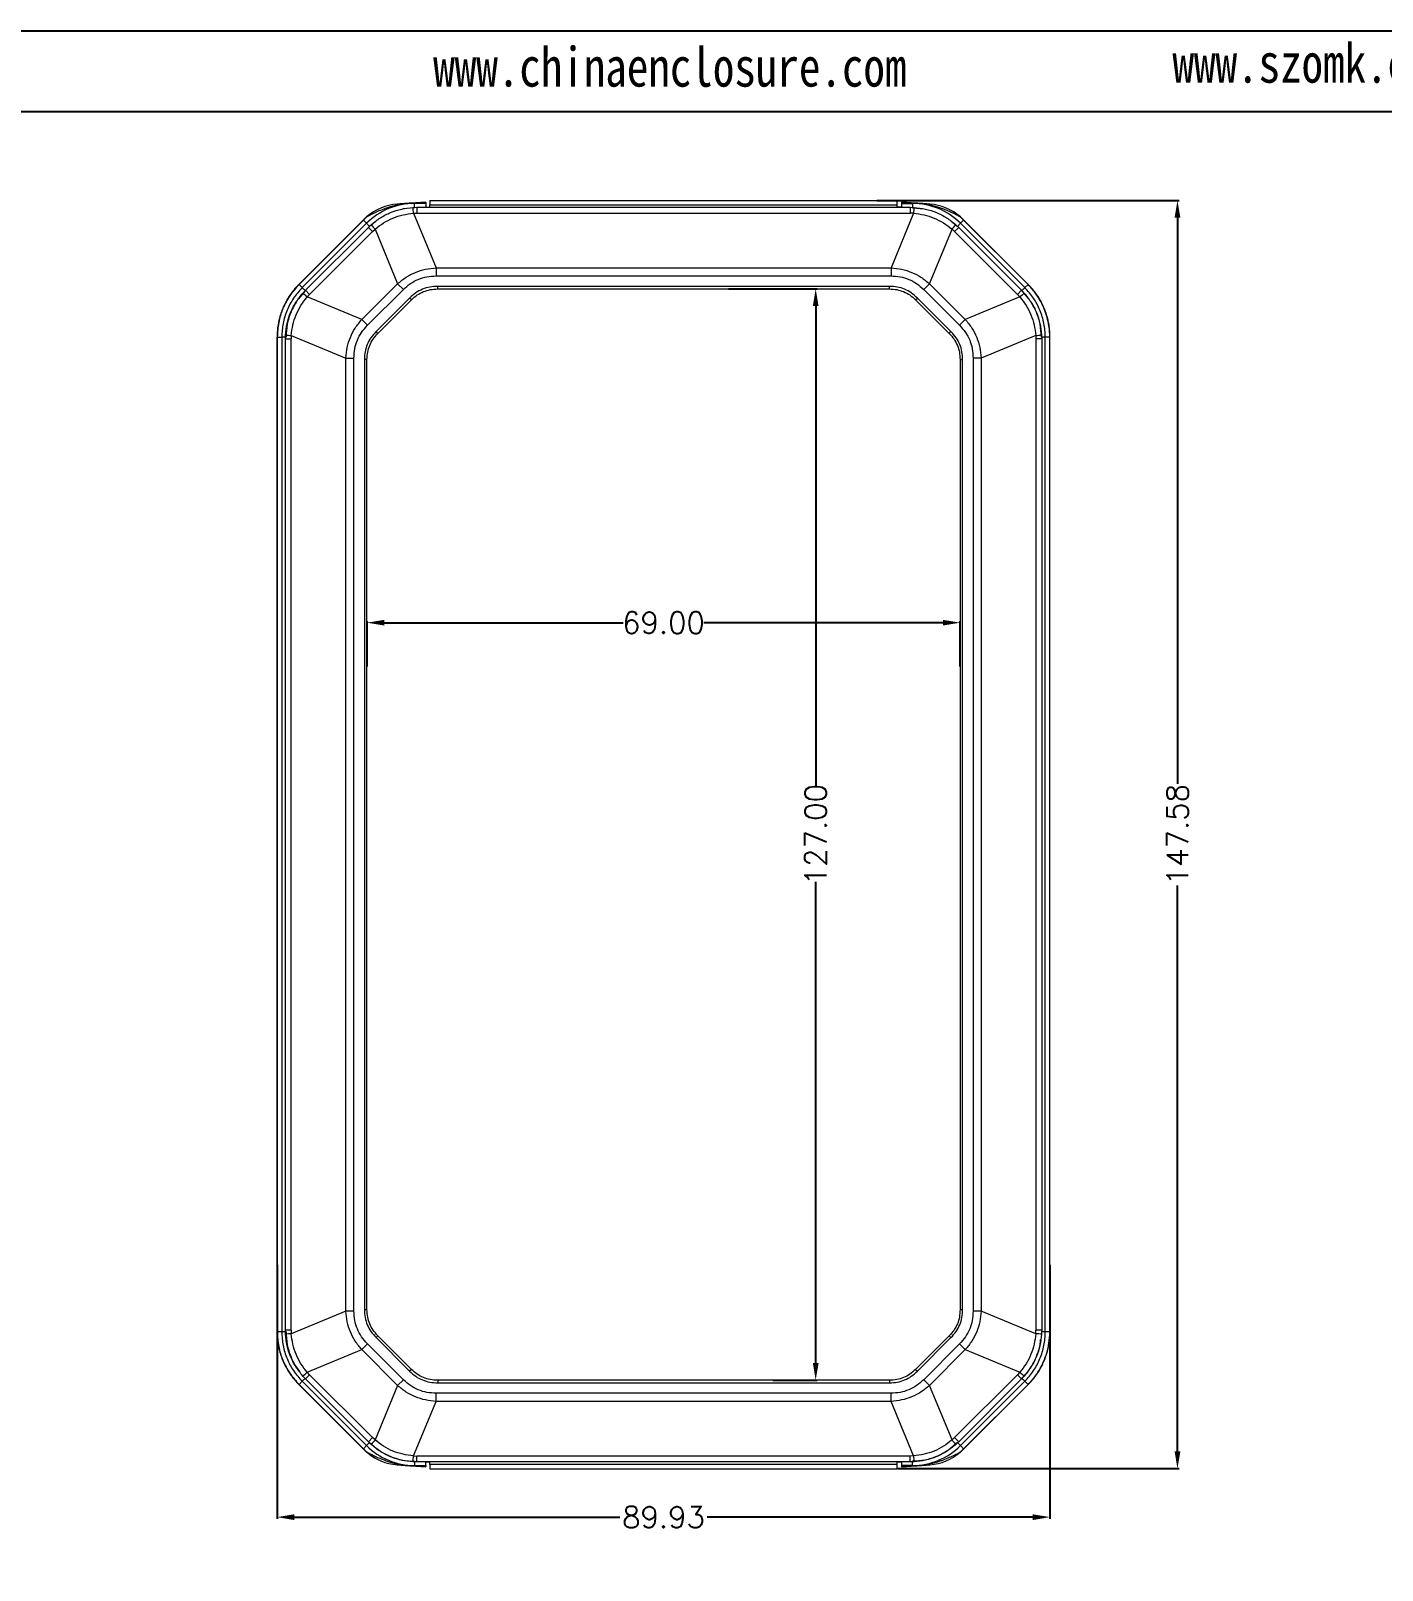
# Model space of a CAD drawing. Header units: inches. Extents: x 1127 to 4647, y 569 to 968.
# Drawn here: x 1284.3 to 1441.5, y 788.9 to 968 of the extents above; entities that cross this region are included whole.
import ezdxf

# ---------------------------------------------------------------- set-up
doc = ezdxf.new("R2010")
doc.units = ezdxf.units.IN
doc.layers.add('文字', color=81, linetype='Continuous')
doc.styles.get("Standard").update_dxf_attribs({"font": 'txt', "bigfont": 'gbcbig.shx'})
doc.styles.add('宋体', font='', dxfattribs={"width": 0.8, "height": 3.5})
doc.styles.get('宋体').set_extended_font_data('SimSun')
doc.dimstyles.new('2', dxfattribs={"dimtxt": 1.5, "dimasz": 0.6, "dimexe": 0.18, "dimexo": 0.0625, "dimgap": 0.09, "dimtad": 0, "dimtih": 1, "dimtoh": 1, "dimzin": 0, "dimdsep": 46, "dimtxsty": 'Standard', "dimcen": 0, "dimadec": 0, "dimazin": 2, "dimtfac": 1, "dimtofl": 0, "dimtmove": 0, "dimatfit": 3, "dimfxl": 1, "dimtolj": 1, "dimtzin": 0, "dimarcsym": 0})
doc.dimstyles.new('2.5', dxfattribs={"dimtxt": 2.5, "dimasz": 2, "dimexe": 0.18, "dimexo": 0.0625, "dimgap": 0.09, "dimtad": 0, "dimzin": 0, "dimdsep": 46, "dimtxsty": 'Standard', "dimcen": 2, "dimadec": 0, "dimazin": 0, "dimtfac": 1, "dimtofl": 0, "dimtmove": 0, "dimatfit": 3, "dimfxl": 1, "dimtolj": 1, "dimtzin": 0, "dimarcsym": 0})

# ---------------------------------------------------------------- blocks, each defined once
blk = doc.blocks.new('*D193')
at = {"color": 0, "lineweight": -2}
for p, q in [((1312.95, 824.39), (1312.95, 794.85)), ((1402.87, 824.39), (1402.87, 794.85)), ((1314.95, 795.03), (1352.82, 795.03)), ((1400.87, 795.03), (1363, 795.03))]:
    blk.add_line(p, q, dxfattribs=at)
at = {"color": 0}
for points in [[(1314.95, 795.36), (1314.95, 794.69), (1312.95, 795.03)], [(1400.87, 795.36), (1400.87, 794.69), (1402.87, 795.03)]]:
    blk.add_solid(points, dxfattribs=at)
at = {"layer": 'Defpoints', "color": 0}
for p in [(1312.95, 824.45), (1402.87, 824.45), (1402.87, 795.03)]:
    blk.add_point(p, dxfattribs=at)
at = {"color": 0, "insert": (1357.91, 795.03), "char_height": 2.5, "attachment_point": 5}
blk.add_mtext('\\A1;89.93', dxfattribs=at)
blk = doc.blocks.new('*D194')
at = {"color": 0, "lineweight": -2}
for p, q in [((1382.71, 948.25), (1417.88, 948.25)), ((1417.7, 946.25), (1417.7, 880.38)), ((1417.7, 802.67), (1417.7, 868.54)), ((3414.42, 798.63), (3414.42, 801.19)), ((3414.42, 801.19), (3415.02, 801.19)), ((1385.15, 800.67), (1417.88, 800.67)), ((3409.68, 798.63), (3414.6, 798.63)), ((3414.42, 795.73), (3414.42, 798.03)), ((3409.68, 795.13), (3414.6, 795.13))]:
    blk.add_line(p, q, dxfattribs=at)
at = {"color": 0}
for points in [[(1417.37, 946.25), (1418.04, 946.25), (1417.7, 948.25)], [(1417.37, 802.67), (1418.04, 802.67), (1417.7, 800.67)], [(3414.32, 798.03), (3414.52, 798.03), (3414.42, 798.63)], [(3414.32, 795.73), (3414.52, 795.73), (3414.42, 795.13)]]:
    blk.add_solid(points, dxfattribs=at)
at = {"layer": 'Defpoints', "color": 0}
for p in [(1382.65, 948.25), (1417.7, 948.25), (1385.09, 800.67), (3409.62, 798.63), (3414.42, 798.63), (3409.62, 795.13)]:
    blk.add_point(p, dxfattribs=at)
at = {"color": 0, "insert": (1417.7, 874.46), "char_height": 2.5, "attachment_point": 5, "rotation": 90}
blk.add_mtext('\\A1;147.58', dxfattribs=at)
at = {"color": 0, "insert": (3417.24, 801.19), "char_height": 1.5, "attachment_point": 5}
blk.add_mtext('\\A1;3.50', dxfattribs=at)
blk = doc.blocks.new('*D195')
at = {"color": 0, "lineweight": -2}
for p, q in [((1323.41, 894.02), (1323.41, 899.3)), ((1325.41, 899.12), (1353.23, 899.12)), ((1390.41, 899.12), (1362.58, 899.12)), ((1392.41, 894.02), (1392.41, 899.3)), ((3408.02, 801.03), (3405.67, 801.03)), ((3408.62, 798.23), (3408.62, 801.21)), ((3409.62, 798.23), (3409.62, 801.21)), ((3410.22, 801.03), (3410.82, 801.03))]:
    blk.add_line(p, q, dxfattribs=at)
at = {"color": 0}
for points in [[(1325.41, 899.45), (1325.41, 898.79), (1323.41, 899.12)], [(1390.41, 899.45), (1390.41, 898.79), (1392.41, 899.12)], [(3408.02, 801.13), (3408.02, 800.93), (3408.62, 801.03)], [(3410.22, 801.13), (3410.22, 800.93), (3409.62, 801.03)]]:
    blk.add_solid(points, dxfattribs=at)
at = {"layer": 'Defpoints', "color": 0}
for p in [(1323.41, 899.12), (1323.41, 893.96), (1392.41, 893.96), (3408.62, 801.03), (3408.62, 798.17), (3409.62, 798.17)]:
    blk.add_point(p, dxfattribs=at)
at = {"color": 0, "attachment_point": 5}
for s, insert, char_height in [('\\A1;69.00', (1357.91, 899.12), 2.5), ('\\A1;1.00', (3403.83, 801.03), 1.5)]:
    blk.add_mtext(s, dxfattribs=dict(at, insert=insert, char_height=char_height))
blk = doc.blocks.new('*D196')
at = {"color": 0, "lineweight": -2}
for p, q in [((1365.45, 937.96), (1375.79, 937.96)), ((1375.61, 935.96), (1375.61, 879.97)), ((1375.61, 812.96), (1375.61, 868.95)), ((1370.62, 810.96), (1375.79, 810.96)), ((3449.12, 789.48), (3495.25, 789.48)), ((3495.07, 788.88), (3495.07, 779.92)), ((3495.07, 769.29), (3495.07, 778.24)), ((3453.64, 768.69), (3495.25, 768.69))]:
    blk.add_line(p, q, dxfattribs=at)
at = {"color": 0}
for points in [[(1375.28, 935.96), (1375.95, 935.96), (1375.61, 937.96)], [(1375.28, 812.96), (1375.95, 812.96), (1375.61, 810.96)], [(3494.97, 788.88), (3495.17, 788.88), (3495.07, 789.48)], [(3494.97, 769.29), (3495.17, 769.29), (3495.07, 768.69)]]:
    blk.add_solid(points, dxfattribs=at)
at = {"layer": 'Defpoints', "color": 0}
for p in [(1365.39, 937.96), (1370.56, 810.96), (1375.61, 810.96), (3449.06, 789.48), (3453.58, 768.69), (3495.07, 768.69)]:
    blk.add_point(p, dxfattribs=at)
at = {"color": 0, "insert": (1375.61, 874.46), "char_height": 2.5, "attachment_point": 5, "rotation": 90}
blk.add_mtext('\\A1;127.00', dxfattribs=at)
at = {"color": 0, "insert": (3495.07, 779.08), "char_height": 1.5, "attachment_point": 5}
blk.add_mtext('\\A1;20.79', dxfattribs=at)

msp = doc.modelspace()

# ---------------------------------------------------------------- linework, layer by layer
for p, q in [((1127.067, 968.002), (1685.775, 968.002)), ((1141.525, 958.597), (1676.369, 958.597))]:
    msp.add_line(p, q)
at = {"color": 7, "linetype": 'Continuous', "lineweight": 15}
for p, q in [((1330.238, 948.059), (1328.519, 947.938)), ((1328.938, 947.936), (1330.238, 948.027)), ((1328.938, 947.908), (1328.938, 947.936)), ((1328.938, 947.41), (1328.938, 947.908)), ((1330.238, 947.908), (1328.938, 947.908)), ((1330.238, 948.027), (1330.238, 948.059)), ((1330.238, 948.027), (1330.238, 947.908)), ((1330.238, 947.908), (1330.238, 947.458)), ((1330.723, 948.25), (1385.092, 948.25)), ((1330.723, 948.25), (1330.723, 947.75)), ((1330.723, 947.458), (1330.723, 947.75)), ((1330.723, 947.75), (1385.092, 947.75)), ((1385.092, 947.75), (1385.092, 948.25)), ((1385.092, 947.458), (1385.092, 947.75)), ((1387.296, 947.938), (1385.577, 948.059)), ((1385.577, 948.059), (1385.577, 948.027)), ((1385.577, 948.027), (1386.877, 947.936)), ((1385.577, 948.027), (1385.577, 947.908)), ((1385.577, 947.908), (1385.577, 947.458)), ((1385.577, 947.908), (1386.877, 947.908)), ((1386.877, 947.908), (1386.877, 947.936)), ((1386.877, 947.908), (1386.877, 947.41)), ((1322.973, 945.98), (1315.484, 938.491)), ((1315.502, 938.478), (1322.989, 945.964)), ((1322.989, 945.964), (1323.357, 945.596)), ((1323.776, 946.654), (1323.351, 946.336)), ((1328.758, 947.445), (1329.221, 947.458)), ((1328.816, 946.763), (1329.221, 946.775)), ((1328.816, 946.763), (1331.443, 940.42)), ((1329.221, 947.458), (1329.221, 946.775)), ((1329.221, 947.458), (1386.594, 947.458)), ((1329.221, 946.775), (1386.594, 946.775)), ((1330.238, 947.479), (1330.723, 947.479)), ((1387, 946.763), (1384.373, 940.42)), ((1385.577, 947.479), (1385.092, 947.479)), ((1386.594, 947.458), (1387.058, 947.445)), ((1386.594, 947.458), (1386.594, 946.775)), ((1387, 946.763), (1386.594, 946.775)), ((1392.826, 945.964), (1392.458, 945.596)), ((1400.313, 938.478), (1392.826, 945.964)), ((1400.331, 938.491), (1392.842, 945.98)), ((1323.357, 945.596), (1315.87, 938.11)), ((1323.565, 945.115), (1316.251, 937.802)), ((1316.734, 937.318), (1324.048, 944.632)), ((1323.71, 945.244), (1323.357, 945.596)), ((1323.565, 945.115), (1323.902, 945.434)), ((1323.565, 945.115), (1324.048, 944.632)), ((1324.048, 944.632), (1324.343, 944.911)), ((1324.343, 944.911), (1326.971, 938.568)), ((1388.845, 938.568), (1391.472, 944.911)), ((1391.472, 944.911), (1391.767, 944.632)), ((1392.251, 945.115), (1391.767, 944.632)), ((1391.767, 944.632), (1399.081, 937.318)), ((1391.913, 945.434), (1392.251, 945.115)), ((1392.458, 945.596), (1392.106, 945.244)), ((1399.565, 937.802), (1392.251, 945.115)), ((1399.945, 938.11), (1392.458, 945.596)), ((1331.443, 940.42), (1384.373, 940.42)), ((1331.443, 940.42), (1331.443, 939.472)), ((1331.443, 939.472), (1384.373, 939.472)), ((1384.373, 940.42), (1384.373, 939.472)), ((1315.87, 938.11), (1315.502, 938.478)), ((1315.932, 937.464), (1316.251, 937.802)), ((1316.251, 937.802), (1316.734, 937.318)), ((1316.456, 937.023), (1316.734, 937.318)), ((1322.798, 934.396), (1316.456, 937.023)), ((1326.971, 938.568), (1322.798, 934.396)), ((1323.469, 933.725), (1327.641, 937.897)), ((1326.971, 938.568), (1327.641, 937.897)), ((1331.634, 937.958), (1331.634, 938.258)), ((1384.181, 938.258), (1331.634, 938.258)), ((1331.634, 937.958), (1384.181, 937.958)), ((1384.181, 937.958), (1384.181, 938.258)), ((1388.845, 938.568), (1388.174, 937.897)), ((1388.174, 937.897), (1392.346, 933.725)), ((1393.017, 934.396), (1388.845, 938.568)), ((1399.36, 937.023), (1393.017, 934.396)), ((1399.565, 937.802), (1399.081, 937.318)), ((1399.081, 937.318), (1399.36, 937.023)), ((1399.565, 937.802), (1399.883, 937.464)), ((1400.313, 938.478), (1399.945, 938.11)), ((1328.364, 936.904), (1324.462, 933.002)), ((1324.674, 932.79), (1328.576, 936.692)), ((1328.576, 936.692), (1328.364, 936.904)), ((1387.239, 936.692), (1387.451, 936.904)), ((1387.239, 936.692), (1391.141, 932.79)), ((1391.353, 933.002), (1387.451, 936.904)), ((1322.798, 934.396), (1323.469, 933.725)), ((1393.017, 934.396), (1392.346, 933.725)), ((1312.945, 932.361), (1312.945, 816.586)), ((1312.968, 932.358), (1313.488, 932.358)), ((1312.968, 816.589), (1312.968, 932.358)), ((1313.488, 932.358), (1313.488, 816.589)), ((1313.908, 932.145), (1313.921, 932.609)), ((1313.908, 932.145), (1314.591, 932.145)), ((1313.908, 816.772), (1313.908, 932.145)), ((1314.603, 932.551), (1314.591, 932.145)), ((1314.591, 816.772), (1314.591, 932.145)), ((1314.603, 932.551), (1320.946, 929.923)), ((1324.674, 932.79), (1324.462, 933.002)), ((1391.141, 932.79), (1391.353, 933.002)), ((1401.212, 932.551), (1394.87, 929.923)), ((1401.212, 932.551), (1401.224, 932.145)), ((1401.224, 932.145), (1401.224, 816.772)), ((1401.908, 932.145), (1401.224, 932.145)), ((1401.894, 932.609), (1401.908, 932.145)), ((1401.908, 932.145), (1401.908, 816.772)), ((1402.327, 816.589), (1402.327, 932.358)), ((1402.848, 932.358), (1402.327, 932.358)), ((1402.848, 816.589), (1402.848, 932.358)), ((1402.87, 816.586), (1402.87, 932.361)), ((1320.946, 818.994), (1320.946, 929.923)), ((1320.946, 929.923), (1321.895, 929.923)), ((1321.895, 818.994), (1321.895, 929.923)), ((1393.921, 929.923), (1393.921, 818.994)), ((1394.87, 929.923), (1393.921, 929.923)), ((1394.87, 929.923), (1394.87, 818.994)), ((1323.408, 929.732), (1323.108, 929.732)), ((1323.108, 929.732), (1323.108, 819.185)), ((1323.408, 819.185), (1323.408, 929.732)), ((1392.408, 929.732), (1392.708, 929.732)), ((1392.408, 929.732), (1392.408, 819.185)), ((1392.708, 819.185), (1392.708, 929.732)), ((1320.946, 818.994), (1314.603, 816.366)), ((1321.895, 818.994), (1320.946, 818.994)), ((1323.108, 819.185), (1323.408, 819.185)), ((1392.408, 819.185), (1392.708, 819.185)), ((1394.87, 818.994), (1393.921, 818.994)), ((1401.212, 816.366), (1394.87, 818.994)), ((1313.488, 816.589), (1312.968, 816.589)), ((1313.921, 816.308), (1313.908, 816.772)), ((1314.591, 816.772), (1313.908, 816.772)), ((1314.591, 816.772), (1314.603, 816.366)), ((1322.798, 814.521), (1323.469, 815.192)), ((1327.641, 811.02), (1323.469, 815.192)), ((1324.674, 816.127), (1324.462, 815.915)), ((1324.462, 815.915), (1328.364, 812.013)), ((1328.576, 812.225), (1324.674, 816.127)), ((1391.141, 816.127), (1387.239, 812.225)), ((1387.451, 812.013), (1391.353, 815.915)), ((1392.346, 815.192), (1388.174, 811.02)), ((1391.141, 816.127), (1391.353, 815.915)), ((1393.017, 814.521), (1392.346, 815.192)), ((1401.212, 816.366), (1401.224, 816.772)), ((1401.908, 816.772), (1401.224, 816.772)), ((1401.908, 816.772), (1401.894, 816.308)), ((1402.848, 816.589), (1402.327, 816.589)), ((1316.456, 811.894), (1322.798, 814.521)), ((1322.798, 814.521), (1326.971, 810.349)), ((1388.845, 810.349), (1393.017, 814.521)), ((1393.017, 814.521), (1399.36, 811.894)), ((1316.251, 811.115), (1316.734, 811.599)), ((1316.734, 811.599), (1316.456, 811.894)), ((1324.048, 804.285), (1316.734, 811.599)), ((1328.576, 812.225), (1328.364, 812.013)), ((1387.239, 812.225), (1387.451, 812.013)), ((1399.081, 811.599), (1391.767, 804.285)), ((1399.36, 811.894), (1399.081, 811.599)), ((1399.565, 811.115), (1399.081, 811.599)), ((1315.485, 810.455), (1322.973, 802.967)), ((1315.502, 810.469), (1315.87, 810.837)), ((1322.989, 802.983), (1315.502, 810.469)), ((1315.87, 810.837), (1323.357, 803.351)), ((1316.251, 811.115), (1315.932, 811.453)), ((1316.251, 811.115), (1323.565, 803.802)), ((1326.971, 810.349), (1324.343, 804.006)), ((1326.971, 810.349), (1327.641, 811.02)), ((1331.634, 810.958), (1331.634, 810.658)), ((1384.181, 810.958), (1331.634, 810.958)), ((1331.634, 810.658), (1384.181, 810.658)), ((1384.181, 810.958), (1384.181, 810.658)), ((1388.845, 810.349), (1388.174, 811.02)), ((1391.472, 804.006), (1388.845, 810.349)), ((1392.251, 803.802), (1399.565, 811.115)), ((1392.458, 803.351), (1399.945, 810.837)), ((1392.826, 802.983), (1400.313, 810.469)), ((1392.842, 802.967), (1400.33, 810.455)), ((1399.883, 811.453), (1399.565, 811.115)), ((1400.313, 810.469), (1399.945, 810.837)), ((1328.816, 802.154), (1331.443, 808.497)), ((1384.373, 809.445), (1331.443, 809.445)), ((1331.443, 808.497), (1331.443, 809.445)), ((1384.373, 808.497), (1331.443, 808.497)), ((1384.373, 808.497), (1384.373, 809.445)), ((1387, 802.154), (1384.373, 808.497)), ((1323.357, 803.351), (1322.989, 802.983)), ((1323.71, 803.703), (1323.357, 803.351)), ((1323.565, 803.802), (1324.048, 804.285)), ((1323.902, 803.483), (1323.565, 803.802)), ((1324.343, 804.006), (1324.048, 804.285)), ((1391.767, 804.285), (1391.472, 804.006)), ((1392.251, 803.802), (1391.767, 804.285)), ((1392.251, 803.802), (1391.913, 803.483)), ((1392.04, 802.293), (1392.464, 802.611)), ((1392.458, 803.351), (1392.106, 803.703)), ((1392.826, 802.983), (1392.458, 803.351)), ((1328.519, 801.009), (1330.238, 800.888)), ((1329.221, 801.458), (1328.758, 801.472)), ((1328.816, 802.154), (1329.221, 802.142)), ((1328.938, 801.039), (1330.238, 801.039)), ((1328.938, 801.011), (1328.938, 801.039)), ((1330.238, 800.92), (1328.938, 801.011)), ((1386.594, 802.142), (1329.221, 802.142)), ((1329.221, 801.458), (1329.221, 802.142)), ((1386.594, 801.458), (1329.221, 801.458)), ((1330.238, 801.039), (1330.238, 801.458)), ((1330.723, 801.438), (1330.238, 801.438)), ((1330.238, 801.039), (1330.238, 800.92)), ((1330.238, 800.888), (1330.238, 800.92)), ((1330.723, 801.167), (1330.723, 801.458)), ((1385.092, 801.167), (1330.723, 801.167)), ((1385.092, 801.167), (1385.092, 801.458)), ((1385.577, 801.438), (1385.092, 801.438)), ((1385.577, 801.458), (1385.577, 801.039)), ((1386.877, 801.039), (1385.577, 801.039)), ((1385.577, 801.039), (1385.577, 800.92)), ((1386.877, 801.011), (1385.577, 800.92)), ((1385.577, 800.888), (1387.296, 801.009)), ((1385.577, 800.92), (1385.577, 800.888)), ((1387, 802.154), (1386.594, 802.142)), ((1386.594, 801.458), (1386.594, 802.142)), ((1387.058, 801.472), (1386.594, 801.458)), ((1386.877, 801.011), (1386.877, 801.039)), ((1330.723, 800.667), (1385.092, 800.667))]:
    msp.add_line(p, q, dxfattribs=at)
at = {"color": 8, "linetype": 'Continuous', "lineweight": 15}
for p, q in [((1322.989, 945.964), (1322.973, 945.98)), ((1328.938, 947.41), (1327.582, 947.277)), ((1386.877, 947.41), (1388.234, 947.277)), ((1392.842, 945.98), (1392.826, 945.964)), ((1324.342, 945.764), (1323.71, 945.244)), ((1391.473, 945.764), (1392.106, 945.244)), ((1316.223, 937.757), (1315.398, 936.752)), ((1315.502, 938.478), (1315.502, 938.478)), ((1399.593, 937.757), (1400.417, 936.752)), ((1400.313, 938.478), (1400.313, 938.478)), ((1315.502, 810.469), (1315.502, 810.469)), ((1400.313, 810.469), (1400.313, 810.469)), ((1322.989, 802.983), (1322.973, 802.967)), ((1323.71, 803.703), (1324.759, 802.84)), ((1392.106, 803.703), (1391.057, 802.84)), ((1392.842, 802.967), (1392.826, 802.983)), ((1328.938, 801.465), (1328.938, 801.039)), ((1386.877, 801.039), (1386.877, 801.466))]:
    msp.add_line(p, q, dxfattribs=at)
at = {"color": 7, "linetype": 'Continuous', "lineweight": 15}
for centre, radius, start, end in [((1328.938, 940.015), 7.893, 90, 135), ((1327.331, 941.915), 5.926, 94.02279, 131.75712), ((1328.714, 945.147), 2.798, 85.41107, 93.98976), ((1387.101, 945.147), 2.798, 86.01024, 94.58893), ((1386.877, 940.015), 7.893, 45, 90), ((1388.484, 941.915), 5.926, 48.24288, 85.97721), ((1328.938, 940.015), 8.436, 131.30309, 135), ((1328.938, 940.015), 8.413, 131.30385, 135), ((1321.153, 946.455), 7.668, 2.30075, 7.41719), ((1394.662, 946.455), 7.668, 172.58281, 177.69925), ((1386.877, 940.015), 8.413, 45, 48.69615), ((1386.877, 940.015), 8.436, 45, 48.69704), ((1329.979, 950.111), 7.668, 217.58281, 222.69925), ((1385.836, 950.111), 7.668, 317.30075, 322.41719), ((1311.255, 931.387), 7.668, 47.30075, 52.41719), ((1404.56, 931.387), 7.668, 127.58281, 132.69925), ((1314.911, 940.213), 7.668, 262.58281, 267.69925), ((1400.904, 940.213), 7.668, 272.30075, 277.41719), ((1314.911, 808.704), 7.668, 92.30075, 97.41719), ((1400.904, 808.704), 7.668, 82.58281, 87.69925), ((1311.255, 817.53), 7.668, 307.58281, 312.69925), ((1404.56, 817.53), 7.668, 227.30075, 232.41719), ((1328.938, 808.932), 8.436, 225, 228.69268), ((1328.938, 808.932), 8.413, 225, 228.69615), ((1328.938, 808.932), 7.893, 225, 270), ((1327.331, 807.032), 5.926, 228.24288, 265.97721), ((1329.979, 798.806), 7.668, 137.30075, 142.41719), ((1386.877, 808.932), 7.893, 270, 315), ((1388.484, 807.032), 5.926, 274.02279, 311.75712), ((1385.836, 798.806), 7.668, 37.58281, 42.69925), ((1386.877, 808.932), 8.413, 311.30385, 315), ((1386.877, 808.932), 8.436, 311.30771, 315), ((1328.714, 803.8), 2.798, 266.01024, 274.58893), ((1321.153, 802.462), 7.668, 352.58281, 357.69925), ((1387.101, 803.8), 2.798, 265.41107, 273.98976), ((1394.662, 802.462), 7.668, 182.30075, 187.41719)]:
    msp.add_arc(centre, radius, start, end, dxfattribs=at)
for points, knots in [([(1328.938, 947.936), (1328.744, 947.93), (1328.347, 947.917), (1327.818, 947.862), (1327.376, 947.795), (1327.02, 947.728), (1326.653, 947.647), (1326.278, 947.551), (1325.893, 947.436), (1325.521, 947.312), (1325.015, 947.124), (1324.447, 946.879), (1323.865, 946.595), (1323.548, 946.424), (1323.385, 946.336)], [0, 0, 0, 0, 0.0615701, 0.1263463, 0.1680608, 0.2101434, 0.2532677, 0.3089795, 0.3690168, 0.433954, 0.504244, 0.6650235, 0.8279379, 1, 1, 1, 1]), ([(1328.519, 947.938), (1328.506, 947.937), (1328.479, 947.936), (1328.43, 947.932), (1328.379, 947.929), (1328.311, 947.924), (1328.234, 947.918), (1328.136, 947.912), (1328.05, 947.906), (1327.965, 947.9), (1327.897, 947.895), (1327.84, 947.891), (1327.788, 947.887), (1327.713, 947.882), (1327.62, 947.876), (1327.51, 947.868), (1327.375, 947.858), (1327.225, 947.848), (1327.065, 947.837), (1326.966, 947.83), (1326.916, 947.826)], [0, 0, 0, 0, 0.0072834, 0.01443189, 0.02143667, 0.02875067, 0.0443755, 0.05919905, 0.09252522, 0.12934944, 0.15995698, 0.18690376, 0.21641992, 0.24851886, 0.32100328, 0.40451865, 0.49910444, 0.66179776, 0.82525114, 1, 1, 1, 1]), ([(1392.431, 946.336), (1392.307, 946.403), (1392.073, 946.53), (1391.66, 946.737), (1391.198, 946.954), (1390.697, 947.164), (1390.198, 947.347), (1389.696, 947.507), (1389.165, 947.649), (1388.611, 947.767), (1388.05, 947.856), (1387.461, 947.917), (1387.069, 947.93), (1386.877, 947.936)], [0, 0, 0, 0, 0.13193941, 0.24888333, 0.37791168, 0.49764704, 0.58404985, 0.66722419, 0.74897921, 0.81298698, 0.87516548, 0.93901016, 1, 1, 1, 1]), ([(1388.9, 947.826), (1388.752, 947.837), (1388.531, 947.852), (1388.158, 947.878), (1387.909, 947.896), (1387.726, 947.908), (1387.608, 947.917), (1387.513, 947.923), (1387.465, 947.927), (1387.43, 947.929), (1387.396, 947.931), (1387.348, 947.935), (1387.317, 947.937), (1387.296, 947.938)], [0, 0, 0, 0, 0.50009256, 0.75013849, 0.87518714, 0.92380701, 0.95681475, 0.96854307, 0.97363249, 0.97846402, 0.98328732, 0.98835327, 1, 1, 1, 1]), ([(1323.902, 945.434), (1324.25, 945.715), (1324.945, 946.276), (1326.148, 946.879), (1327.424, 947.303), (1328.313, 947.398), (1328.758, 947.445)], [0, 0, 0, 0, 0.25000896, 0.5, 0.74999104, 1, 1, 1, 1]), ([(1324.343, 944.911), (1324.666, 945.165), (1325.311, 945.675), (1326.418, 946.225), (1327.591, 946.619), (1328.407, 946.715), (1328.816, 946.763)], [0, 0, 0, 0, 0.2501467, 0.4999999, 0.749858, 1, 1, 1, 1]), ([(1387, 946.763), (1387.408, 946.715), (1388.225, 946.619), (1389.397, 946.225), (1390.504, 945.675), (1391.149, 945.165), (1391.472, 944.911)], [0, 0, 0, 0, 0.2501467, 0.4999999, 0.749858, 1, 1, 1, 1]), ([(1387.058, 947.445), (1387.502, 947.398), (1388.391, 947.303), (1389.668, 946.879), (1390.87, 946.276), (1391.566, 945.715), (1391.913, 945.434)], [0, 0, 0, 0, 0.250009, 0.5, 0.749991, 1, 1, 1, 1]), ([(1392.464, 946.336), (1392.213, 946.543), (1391.785, 946.897), (1391.285, 947.136), (1391.078, 947.234)], [0, 0, 0, 0, 0.5873706, 1, 1, 1, 1]), ([(1326.971, 938.568), (1327.293, 938.834), (1327.928, 939.36), (1329.03, 939.922), (1330.206, 940.303), (1331.027, 940.381), (1331.443, 940.42)], [0, 0, 0, 0, 0.2533706, 0.5, 0.7466294, 1, 1, 1, 1]), ([(1327.641, 937.897), (1327.908, 938.138), (1328.431, 938.612), (1329.367, 939.106), (1330.378, 939.419), (1331.084, 939.454), (1331.443, 939.472)], [0, 0, 0, 0, 0.2545846, 0.4999988, 0.7453505, 1, 1, 1, 1]), ([(1384.373, 940.42), (1384.789, 940.381), (1385.61, 940.303), (1386.786, 939.922), (1387.887, 939.36), (1388.523, 938.834), (1388.845, 938.568)], [0, 0, 0, 0, 0.2533706, 0.5, 0.7466294, 1, 1, 1, 1]), ([(1384.373, 939.472), (1384.732, 939.454), (1385.437, 939.419), (1386.448, 939.107), (1387.384, 938.612), (1387.907, 938.138), (1388.174, 937.897)], [0, 0, 0, 0, 0.2545846, 0.4999988, 0.7453505, 1, 1, 1, 1]), ([(1315.489, 938.496), (1315.488, 938.495), (1315.485, 938.492), (1315.271, 938.277), (1314.916, 937.886), (1314.499, 937.326), (1314.207, 936.873), (1313.997, 936.506), (1313.843, 936.207), (1313.683, 935.866), (1313.485, 935.393), (1313.244, 934.675), (1313.069, 933.898), (1312.982, 933.222), (1312.954, 932.803), (1312.947, 932.562), (1312.946, 932.437), (1312.945, 932.382), (1312.945, 932.363), (1312.945, 932.358), (1312.945, 932.356), (1312.945, 932.355), (1312.945, 932.355)], [0, 0, 0, 0, 0.0002205, 0.0020107, 0.133314, 0.2321122, 0.3090597, 0.3701667, 0.4179547, 0.4572025, 0.5357455, 0.6433683, 0.7898064, 0.8856148, 0.9425883, 0.97473, 0.9915333, 0.9974082, 0.9991914, 0.9997272, 0.9998977, 1, 1, 1, 1]), ([(1315.502, 938.478), (1315.123, 938.053), (1314.366, 937.207), (1313.583, 935.688), (1313.063, 934.059), (1312.999, 932.926), (1312.968, 932.358)], [0, 0, 0, 0, 0.2506193, 0.5000335, 0.7494337, 1, 1, 1, 1]), ([(1315.87, 938.109), (1315.515, 937.71), (1314.807, 936.914), (1314.069, 935.489), (1313.578, 933.959), (1313.518, 932.893), (1313.488, 932.358)], [0, 0, 0, 0, 0.2505485, 0.4996113, 0.7487913, 1, 1, 1, 1]), ([(1313.921, 932.609), (1313.968, 933.053), (1314.063, 933.942), (1314.487, 935.219), (1315.09, 936.421), (1315.652, 937.116), (1315.932, 937.464)], [0, 0, 0, 0, 0.250009, 0.5, 0.749991, 1, 1, 1, 1]), ([(1314.603, 932.551), (1314.651, 932.959), (1314.747, 933.775), (1315.141, 934.948), (1315.691, 936.055), (1316.201, 936.7), (1316.456, 937.023)], [0, 0, 0, 0, 0.2501467, 0.4999999, 0.749858, 1, 1, 1, 1]), ([(1331.634, 938.258), (1331.323, 938.243), (1330.716, 938.214), (1329.846, 937.949), (1329.044, 937.522), (1328.594, 937.114), (1328.364, 936.904)], [0, 0, 0, 0, 0.25608583, 0.50047972, 0.74364768, 1, 1, 1, 1]), ([(1328.576, 936.692), (1328.794, 936.89), (1329.215, 937.273), (1329.962, 937.67), (1330.771, 937.917), (1331.339, 937.944), (1331.634, 937.958)], [0, 0, 0, 0, 0.2595684, 0.5, 0.7404316, 1, 1, 1, 1]), ([(1387.451, 936.904), (1387.221, 937.113), (1386.771, 937.522), (1385.969, 937.95), (1385.099, 938.215), (1384.493, 938.244), (1384.181, 938.258)], [0, 0, 0, 0, 0.25608583, 0.50047972, 0.74364768, 1, 1, 1, 1]), ([(1384.181, 937.958), (1384.476, 937.944), (1385.044, 937.917), (1385.853, 937.67), (1386.6, 937.273), (1387.021, 936.89), (1387.239, 936.692)], [0, 0, 0, 0, 0.2595684, 0.5, 0.7404316, 1, 1, 1, 1]), ([(1399.36, 937.023), (1399.615, 936.7), (1400.124, 936.055), (1400.675, 934.948), (1401.068, 933.775), (1401.164, 932.959), (1401.212, 932.551)], [0, 0, 0, 0, 0.2501467, 0.4999999, 0.749858, 1, 1, 1, 1]), ([(1399.883, 937.464), (1400.164, 937.116), (1400.725, 936.421), (1401.329, 935.219), (1401.752, 933.942), (1401.847, 933.053), (1401.894, 932.609)], [0, 0, 0, 0, 0.25000896, 0.5, 0.74999104, 1, 1, 1, 1]), ([(1402.327, 932.358), (1402.297, 932.893), (1402.238, 933.959), (1401.747, 935.489), (1401.008, 936.914), (1400.3, 937.71), (1399.945, 938.109)], [0, 0, 0, 0, 0.2512086, 0.5003879, 0.7494521, 1, 1, 1, 1]), ([(1402.848, 932.358), (1402.845, 932.539), (1402.837, 932.98), (1402.75, 933.755), (1402.561, 934.638), (1402.245, 935.579), (1401.801, 936.529), (1401.175, 937.538), (1400.611, 938.153), (1400.313, 938.478)], [0, 0, 0, 0, 0.0799946, 0.1946248, 0.343698, 0.4781488, 0.6321055, 0.8058457, 1, 1, 1, 1]), ([(1402.87, 932.355), (1402.87, 932.355), (1402.87, 932.36), (1402.869, 932.66), (1402.844, 933.185), (1402.744, 933.875), (1402.63, 934.404), (1402.519, 934.814), (1402.416, 935.136), (1402.288, 935.491), (1402.093, 935.964), (1401.837, 936.48), (1401.545, 936.975), (1401.241, 937.433), (1400.918, 937.851), (1400.64, 938.17), (1400.473, 938.347), (1400.385, 938.437), (1400.346, 938.476), (1400.333, 938.49), (1400.329, 938.494), (1400.327, 938.495), (1400.327, 938.496)], [0, 0, 0, 0, 0.0002174, 0.0019915, 0.1321083, 0.2309405, 0.3084344, 0.3698471, 0.4177581, 0.4570809, 0.5356687, 0.6429921, 0.7098544, 0.7885355, 0.8845608, 0.9421071, 0.9745321, 0.9914642, 0.997384, 0.9991822, 0.9997234, 1, 1, 1, 1]), ([(1320.946, 929.923), (1320.985, 930.34), (1321.063, 931.161), (1321.444, 932.337), (1322.007, 933.438), (1322.532, 934.074), (1322.798, 934.396)], [0, 0, 0, 0, 0.25337057, 0.5, 0.74662943, 1, 1, 1, 1]), ([(1321.895, 929.923), (1321.912, 930.283), (1321.947, 930.988), (1322.26, 931.999), (1322.754, 932.935), (1323.228, 933.458), (1323.469, 933.725)], [0, 0, 0, 0, 0.2545846, 0.4999988, 0.7453505, 1, 1, 1, 1]), ([(1392.346, 933.725), (1392.588, 933.458), (1393.061, 932.935), (1393.556, 931.999), (1393.868, 930.988), (1393.903, 930.283), (1393.921, 929.923)], [0, 0, 0, 0, 0.2545846, 0.4999988, 0.7453505, 1, 1, 1, 1]), ([(1393.017, 934.396), (1393.283, 934.074), (1393.809, 933.438), (1394.371, 932.337), (1394.752, 931.161), (1394.83, 930.34), (1394.87, 929.923)], [0, 0, 0, 0, 0.2533706, 0.5, 0.7466294, 1, 1, 1, 1]), ([(1324.462, 933.002), (1324.253, 932.772), (1323.844, 932.321), (1323.417, 931.519), (1323.151, 930.65), (1323.123, 930.043), (1323.108, 929.732)], [0, 0, 0, 0, 0.2560858, 0.5004797, 0.7436477, 1, 1, 1, 1]), ([(1323.408, 929.732), (1323.422, 930.027), (1323.449, 930.595), (1323.696, 931.404), (1324.093, 932.151), (1324.476, 932.572), (1324.674, 932.79)], [0, 0, 0, 0, 0.2595684, 0.5, 0.7404316, 1, 1, 1, 1]), ([(1391.141, 932.79), (1391.34, 932.572), (1391.722, 932.151), (1392.12, 931.404), (1392.367, 930.595), (1392.394, 930.027), (1392.408, 929.732)], [0, 0, 0, 0, 0.25956841, 0.5, 0.74043159, 1, 1, 1, 1]), ([(1392.708, 929.732), (1392.693, 930.043), (1392.663, 930.651), (1392.399, 931.52), (1391.971, 932.322), (1391.563, 932.772), (1391.353, 933.002)], [0, 0, 0, 0, 0.25608583, 0.50047972, 0.74364768, 1, 1, 1, 1]), ([(1322.798, 814.521), (1322.532, 814.843), (1322.007, 815.479), (1321.444, 816.58), (1321.063, 817.756), (1320.985, 818.577), (1320.946, 818.994)], [0, 0, 0, 0, 0.25337057, 0.5, 0.74662943, 1, 1, 1, 1]), ([(1323.469, 815.192), (1323.228, 815.459), (1322.754, 815.982), (1322.26, 816.918), (1321.947, 817.929), (1321.912, 818.634), (1321.895, 818.994)], [0, 0, 0, 0, 0.2545846, 0.4999988, 0.7453505, 1, 1, 1, 1]), ([(1323.108, 819.185), (1323.123, 818.874), (1323.152, 818.266), (1323.417, 817.397), (1323.844, 816.595), (1324.253, 816.145), (1324.462, 815.915)], [0, 0, 0, 0, 0.2560858, 0.5004797, 0.7436477, 1, 1, 1, 1]), ([(1324.674, 816.127), (1324.476, 816.345), (1324.093, 816.766), (1323.696, 817.513), (1323.449, 818.322), (1323.422, 818.89), (1323.408, 819.185)], [0, 0, 0, 0, 0.25956841, 0.5, 0.74043159, 1, 1, 1, 1]), ([(1392.408, 819.185), (1392.394, 818.89), (1392.367, 818.322), (1392.12, 817.513), (1391.722, 816.766), (1391.34, 816.345), (1391.141, 816.127)], [0, 0, 0, 0, 0.2595684, 0.5, 0.7404316, 1, 1, 1, 1]), ([(1391.353, 815.915), (1391.562, 816.145), (1391.971, 816.596), (1392.399, 817.398), (1392.664, 818.267), (1392.693, 818.874), (1392.708, 819.185)], [0, 0, 0, 0, 0.2560858, 0.5004797, 0.7436477, 1, 1, 1, 1]), ([(1393.921, 818.994), (1393.903, 818.634), (1393.868, 817.929), (1393.556, 816.918), (1393.062, 815.982), (1392.588, 815.459), (1392.346, 815.192)], [0, 0, 0, 0, 0.2545846, 0.4999988, 0.7453505, 1, 1, 1, 1]), ([(1394.87, 818.994), (1394.83, 818.577), (1394.752, 817.756), (1394.371, 816.58), (1393.809, 815.479), (1393.283, 814.843), (1393.017, 814.521)], [0, 0, 0, 0, 0.2533706, 0.5, 0.7466294, 1, 1, 1, 1]), ([(1312.945, 816.592), (1312.945, 816.592), (1312.945, 816.587), (1312.946, 816.285), (1312.972, 815.759), (1313.072, 815.069), (1313.185, 814.543), (1313.296, 814.136), (1313.398, 813.815), (1313.526, 813.461), (1313.72, 812.986), (1314.057, 812.308), (1314.483, 811.633), (1314.9, 811.093), (1315.177, 810.775), (1315.343, 810.599), (1315.43, 810.51), (1315.469, 810.47), (1315.483, 810.457), (1315.487, 810.453), (1315.488, 810.452), (1315.489, 810.451)], [0, 0, 0, 0, 0.0002178, 0.0019982, 0.1328908, 0.2315259, 0.3083772, 0.369392, 0.41707, 0.4563143, 0.5349538, 0.6426423, 0.7892194, 0.8852262, 0.9423679, 0.9746323, 0.9914964, 0.9973929, 0.9991845, 0.999724, 1, 1, 1, 1]), ([(1312.968, 816.589), (1312.999, 816.021), (1313.063, 814.887), (1313.583, 813.259), (1314.367, 811.74), (1315.123, 810.894), (1315.502, 810.469)], [0, 0, 0, 0, 0.25061339, 0.50002711, 0.74942821, 1, 1, 1, 1]), ([(1313.488, 816.589), (1313.518, 816.054), (1313.578, 814.989), (1314.068, 813.46), (1314.806, 812.034), (1315.515, 811.237), (1315.87, 810.837)], [0, 0, 0, 0, 0.2509882, 0.5001035, 0.7492371, 1, 1, 1, 1]), ([(1315.932, 811.453), (1315.652, 811.801), (1315.09, 812.496), (1314.487, 813.698), (1314.063, 814.975), (1313.968, 815.864), (1313.921, 816.308)], [0, 0, 0, 0, 0.250009, 0.5, 0.749991, 1, 1, 1, 1]), ([(1316.456, 811.894), (1316.201, 812.217), (1315.691, 812.862), (1315.141, 813.969), (1314.747, 815.142), (1314.651, 815.958), (1314.603, 816.366)], [0, 0, 0, 0, 0.2501467, 0.4999999, 0.749858, 1, 1, 1, 1]), ([(1401.212, 816.366), (1401.164, 815.958), (1401.068, 815.142), (1400.675, 813.969), (1400.124, 812.862), (1399.615, 812.217), (1399.36, 811.894)], [0, 0, 0, 0, 0.2501467, 0.4999999, 0.749858, 1, 1, 1, 1]), ([(1401.894, 816.308), (1401.847, 815.864), (1401.752, 814.975), (1401.329, 813.698), (1400.725, 812.496), (1400.164, 811.801), (1399.883, 811.453)], [0, 0, 0, 0, 0.250009, 0.5, 0.749991, 1, 1, 1, 1]), ([(1399.945, 810.837), (1400.301, 811.237), (1401.009, 812.034), (1401.747, 813.46), (1402.238, 814.989), (1402.297, 816.054), (1402.327, 816.589)], [0, 0, 0, 0, 0.2507626, 0.4998945, 0.7490107, 1, 1, 1, 1]), ([(1400.313, 810.469), (1400.44, 810.601), (1400.748, 810.919), (1401.235, 811.531), (1401.726, 812.291), (1402.168, 813.18), (1402.524, 814.164), (1402.793, 815.318), (1402.829, 816.15), (1402.848, 816.589)], [0, 0, 0, 0, 0.0806249, 0.19563, 0.344826, 0.4792058, 0.6329523, 0.8063422, 1, 1, 1, 1]), ([(1400.327, 810.451), (1400.327, 810.452), (1400.33, 810.455), (1400.543, 810.669), (1400.897, 811.059), (1401.315, 811.619), (1401.608, 812.074), (1401.82, 812.443), (1401.974, 812.744), (1402.135, 813.086), (1402.332, 813.558), (1402.515, 814.103), (1402.658, 814.66), (1402.766, 815.198), (1402.833, 815.721), (1402.861, 816.142), (1402.869, 816.384), (1402.87, 816.509), (1402.87, 816.565), (1402.87, 816.584), (1402.87, 816.589), (1402.87, 816.591), (1402.87, 816.592), (1402.87, 816.592)], [0, 0, 0, 0, 0.00022, 0.0020031, 0.1325092, 0.2315286, 0.3091219, 0.3706254, 0.4186455, 0.4579715, 0.536458, 0.6437133, 0.7105262, 0.7891249, 0.8849732, 0.9423447, 0.9746381, 0.9915042, 0.9974003, 0.9991894, 0.9997268, 0.9998976, 1, 1, 1, 1]), ([(1328.364, 812.013), (1328.594, 811.804), (1329.045, 811.395), (1329.847, 810.967), (1330.716, 810.702), (1331.323, 810.673), (1331.634, 810.658)], [0, 0, 0, 0, 0.25608583, 0.50047972, 0.74364768, 1, 1, 1, 1]), ([(1331.634, 810.958), (1331.339, 810.973), (1330.771, 811), (1329.962, 811.247), (1329.215, 811.644), (1328.794, 812.027), (1328.576, 812.225)], [0, 0, 0, 0, 0.2595684, 0.5, 0.7404316, 1, 1, 1, 1]), ([(1387.239, 812.225), (1387.021, 812.027), (1386.6, 811.644), (1385.853, 811.247), (1385.044, 811), (1384.476, 810.973), (1384.181, 810.958)], [0, 0, 0, 0, 0.25956841, 0.5, 0.74043159, 1, 1, 1, 1]), ([(1384.181, 810.658), (1384.492, 810.674), (1385.1, 810.703), (1385.969, 810.968), (1386.772, 811.395), (1387.221, 811.803), (1387.451, 812.013)], [0, 0, 0, 0, 0.2560858, 0.5004797, 0.7436477, 1, 1, 1, 1]), ([(1331.443, 808.497), (1331.027, 808.536), (1330.206, 808.614), (1329.03, 808.995), (1327.928, 809.557), (1327.293, 810.083), (1326.971, 810.349)], [0, 0, 0, 0, 0.2533706, 0.5, 0.7466294, 1, 1, 1, 1]), ([(1331.443, 809.445), (1331.084, 809.463), (1330.378, 809.498), (1329.367, 809.81), (1328.431, 810.305), (1327.908, 810.779), (1327.641, 811.02)], [0, 0, 0, 0, 0.2545846, 0.4999988, 0.7453505, 1, 1, 1, 1]), ([(1388.174, 811.02), (1387.907, 810.779), (1387.384, 810.305), (1386.448, 809.811), (1385.437, 809.498), (1384.732, 809.463), (1384.373, 809.445)], [0, 0, 0, 0, 0.2545846, 0.4999988, 0.7453505, 1, 1, 1, 1]), ([(1388.845, 810.349), (1388.523, 810.083), (1387.887, 809.557), (1386.786, 808.995), (1385.61, 808.614), (1384.789, 808.536), (1384.373, 808.497)], [0, 0, 0, 0, 0.2533706, 0.5, 0.7466294, 1, 1, 1, 1]), ([(1323.351, 802.611), (1323.602, 802.404), (1324.031, 802.05), (1324.531, 801.811), (1324.737, 801.713)], [0, 0, 0, 0, 0.58737061, 1, 1, 1, 1]), ([(1323.385, 802.611), (1323.509, 802.544), (1323.743, 802.417), (1324.155, 802.21), (1324.618, 801.993), (1325.118, 801.783), (1325.618, 801.6), (1326.12, 801.439), (1326.65, 801.298), (1327.204, 801.18), (1327.765, 801.091), (1328.354, 801.03), (1328.746, 801.017), (1328.938, 801.011)], [0, 0, 0, 0, 0.1319394, 0.2488833, 0.3779117, 0.497647, 0.5840498, 0.6672242, 0.7489792, 0.812987, 0.8751655, 0.9390102, 1, 1, 1, 1]), ([(1328.758, 801.472), (1328.313, 801.519), (1327.424, 801.614), (1326.148, 802.038), (1324.945, 802.641), (1324.25, 803.202), (1323.902, 803.483)], [0, 0, 0, 0, 0.25000896, 0.5, 0.74999104, 1, 1, 1, 1]), ([(1328.816, 802.154), (1328.407, 802.202), (1327.591, 802.298), (1326.418, 802.692), (1325.311, 803.242), (1324.666, 803.752), (1324.343, 804.006)], [0, 0, 0, 0, 0.2501467, 0.4999999, 0.749858, 1, 1, 1, 1]), ([(1386.877, 801.011), (1387.071, 801.017), (1387.468, 801.03), (1387.998, 801.085), (1388.439, 801.152), (1388.796, 801.219), (1389.162, 801.3), (1389.537, 801.396), (1389.922, 801.51), (1390.295, 801.635), (1390.8, 801.823), (1391.368, 802.068), (1391.95, 802.352), (1392.268, 802.523), (1392.431, 802.611)], [0, 0, 0, 0, 0.0615701, 0.1263463, 0.1680608, 0.2101434, 0.2532677, 0.3089795, 0.3690168, 0.433954, 0.504244, 0.6650235, 0.8279379, 1, 1, 1, 1]), ([(1391.472, 804.006), (1391.149, 803.752), (1390.504, 803.242), (1389.397, 802.692), (1388.225, 802.298), (1387.408, 802.202), (1387, 802.154)], [0, 0, 0, 0, 0.2501467, 0.4999999, 0.749858, 1, 1, 1, 1]), ([(1391.913, 803.483), (1391.566, 803.202), (1390.87, 802.641), (1389.668, 802.038), (1388.391, 801.614), (1387.502, 801.519), (1387.058, 801.472)], [0, 0, 0, 0, 0.250009, 0.5, 0.749991, 1, 1, 1, 1]), ([(1326.916, 801.121), (1327.063, 801.11), (1327.284, 801.095), (1327.657, 801.069), (1327.906, 801.051), (1328.09, 801.039), (1328.208, 801.03), (1328.302, 801.024), (1328.35, 801.02), (1328.385, 801.018), (1328.42, 801.016), (1328.468, 801.012), (1328.498, 801.01), (1328.519, 801.009)], [0, 0, 0, 0, 0.50009256, 0.75013849, 0.87518714, 0.92380701, 0.95681475, 0.96854307, 0.97363249, 0.97846402, 0.98328732, 0.98835327, 1, 1, 1, 1]), ([(1387.296, 801.009), (1387.309, 801.009), (1387.336, 801.011), (1387.385, 801.015), (1387.436, 801.018), (1387.504, 801.023), (1387.581, 801.029), (1387.68, 801.035), (1387.766, 801.041), (1387.851, 801.047), (1387.918, 801.052), (1387.975, 801.056), (1388.028, 801.06), (1388.102, 801.065), (1388.195, 801.071), (1388.305, 801.079), (1388.44, 801.089), (1388.59, 801.099), (1388.751, 801.11), (1388.849, 801.117), (1388.9, 801.121)], [0, 0, 0, 0, 0.0072834, 0.01443189, 0.02143667, 0.02875067, 0.0443755, 0.05919905, 0.09252522, 0.12934944, 0.15995698, 0.18690376, 0.21641992, 0.24851886, 0.32100328, 0.40451865, 0.49910444, 0.66179776, 0.82525114, 1, 1, 1, 1])]:
    msp.add_open_spline(points, degree=3, knots=knots, dxfattribs=at)
for points in [[(1316.223, 937.757), (1316.179, 937.801), (1316.09, 937.889), (1315.977, 938.003), (1315.894, 938.085), (1315.878, 938.101), (1315.87, 938.11)], [(1399.945, 938.11), (1399.937, 938.101), (1399.921, 938.085), (1399.838, 938.003), (1399.725, 937.889), (1399.637, 937.801), (1399.593, 937.757)], [(1313.987, 932.359), (1313.924, 932.359), (1313.799, 932.359), (1313.639, 932.359), (1313.522, 932.358), (1313.499, 932.358), (1313.488, 932.358)], [(1402.327, 932.358), (1402.316, 932.358), (1402.293, 932.358), (1402.176, 932.359), (1402.016, 932.359), (1401.891, 932.359), (1401.829, 932.359)], [(1313.987, 816.588), (1313.924, 816.588), (1313.799, 816.588), (1313.639, 816.588), (1313.522, 816.589), (1313.499, 816.589), (1313.488, 816.589)], [(1402.327, 816.589), (1402.316, 816.589), (1402.293, 816.589), (1402.176, 816.588), (1402.016, 816.588), (1401.891, 816.588), (1401.829, 816.588)], [(1316.223, 811.19), (1316.179, 811.146), (1316.09, 811.058), (1315.977, 810.944), (1315.894, 810.862), (1315.878, 810.846), (1315.87, 810.837)], [(1399.945, 810.837), (1399.937, 810.846), (1399.921, 810.862), (1399.838, 810.944), (1399.725, 811.058), (1399.637, 811.146), (1399.593, 811.19)], [(1330.723, 801.167), (1330.723, 801.101), (1330.723, 800.968), (1330.723, 800.802), (1330.723, 800.687), (1330.723, 800.674), (1330.723, 800.667)], [(1385.092, 800.667), (1385.092, 800.674), (1385.092, 800.687), (1385.092, 800.802), (1385.092, 800.968), (1385.092, 801.101), (1385.092, 801.167)]]:
    msp.add_open_spline(points, degree=3, dxfattribs=at)
at = {"color": 8, "linetype": 'Continuous', "lineweight": 15}
for points, knots in [([(1315.244, 936.547), (1315.003, 936.133), (1314.51, 935.288), (1314.075, 933.857), (1314.016, 932.859), (1313.987, 932.359)], [0, 0, 0, 0, 0.3242692, 0.6613772, 1, 1, 1, 1]), ([(1400.571, 936.548), (1400.813, 936.133), (1401.306, 935.288), (1401.741, 933.857), (1401.799, 932.859), (1401.829, 932.359)], [0, 0, 0, 0, 0.3243088, 0.6613982, 1, 1, 1, 1]), ([(1313.987, 816.588), (1314.014, 816.086), (1314.069, 815.086), (1314.537, 813.656), (1315.057, 812.579), (1315.503, 812.06), (1315.625, 811.919)], [0, 0, 0, 0, 0.2974141, 0.5934942, 0.8895767, 1, 1, 1, 1]), ([(1401.742, 815.707), (1401.727, 815.502), (1401.676, 814.8), (1401.278, 813.652), (1400.596, 812.31), (1399.928, 811.564), (1399.593, 811.19)], [0, 0, 0, 0, 0.1205745, 0.4132787, 0.705982, 1, 1, 1, 1]), ([(1324.838, 802.781), (1325.253, 802.537), (1326.09, 802.045), (1327.493, 801.622), (1328.459, 801.565), (1328.938, 801.537)], [0, 0, 0, 0, 0.3320191, 0.6692494, 1, 1, 1, 1]), ([(1390.977, 802.781), (1390.562, 802.537), (1389.726, 802.045), (1388.323, 801.622), (1387.356, 801.565), (1386.877, 801.537)], [0, 0, 0, 0, 0.3320191, 0.6692494, 1, 1, 1, 1])]:
    msp.add_open_spline(points, degree=3, knots=knots, dxfattribs=at)

# ---------------------------------------------------------------- texts
at = {"layer": '文字', "color": 0, "char_height": 4.59842, "width": 80.78975, "attachment_point": 1, "style": '宋体'}
for s, insert in [('www.chinaenclosure.com', (1331.113, 966.106)), ('www.szomk.en.alibaba.com', (1417.123, 966.562))]:
    msp.add_mtext(s, dxfattribs=dict(at, insert=insert))

# ---------------------------------------------------------------- dimensions: what is measured, and where the dimension line sits
for base, p1, p2, dimstyle, picture, middle in [((1417.702, 948.25), (1385.092, 800.667), (1382.647, 948.25), '2.5', '*D194', (1417.702, 874.458)), ((1375.613, 810.958), (1365.391, 937.958), (1370.56, 810.958), '2.5', '*D196', (1375.613, 874.458)), ((3495.069, 768.687), (3449.062, 789.479), (3453.577, 768.687), '2', '*D196', (3495.069, 779.083))]:
    dim = msp.add_linear_dim(base=base, p1=p1, p2=p2, angle=90, dimstyle=dimstyle)
    dim.commit()
    dim.dimension.update_dxf_attribs({"geometry": picture, "text_midpoint": middle})
dim = msp.add_linear_dim(base=(3414.422, 798.629), p1=(3409.616, 795.129), p2=(3409.616, 798.629), angle=90, dimstyle='2')
dim.commit()
dim.dimension.update_dxf_attribs({"geometry": '*D194', "text_midpoint": (3417.237, 801.193), "dimtype": 160})
for base, p1, p2, picture, middle in [((1323.408, 899.119), (1392.408, 893.958), (1323.408, 893.958), '*D195', (1357.908, 899.119)), ((1402.87022, 795.02531), (1312.94516, 824.44947), (1402.87022, 824.44947), '*D193', (1357.90769, 795.02531))]:
    dim = msp.add_linear_dim(base=base, p1=p1, p2=p2, dimstyle='2.5')
    dim.commit()
    dim.dimension.update_dxf_attribs({"geometry": picture, "text_midpoint": middle})
dim = msp.add_linear_dim(base=(3408.616, 801.035), p1=(3409.616, 798.167), p2=(3408.616, 798.167), dimstyle='2')
dim.commit()
dim.dimension.update_dxf_attribs({"geometry": '*D195', "text_midpoint": (3403.826, 801.035), "dimtype": 160})

doc.saveas('drawing.dxf')
